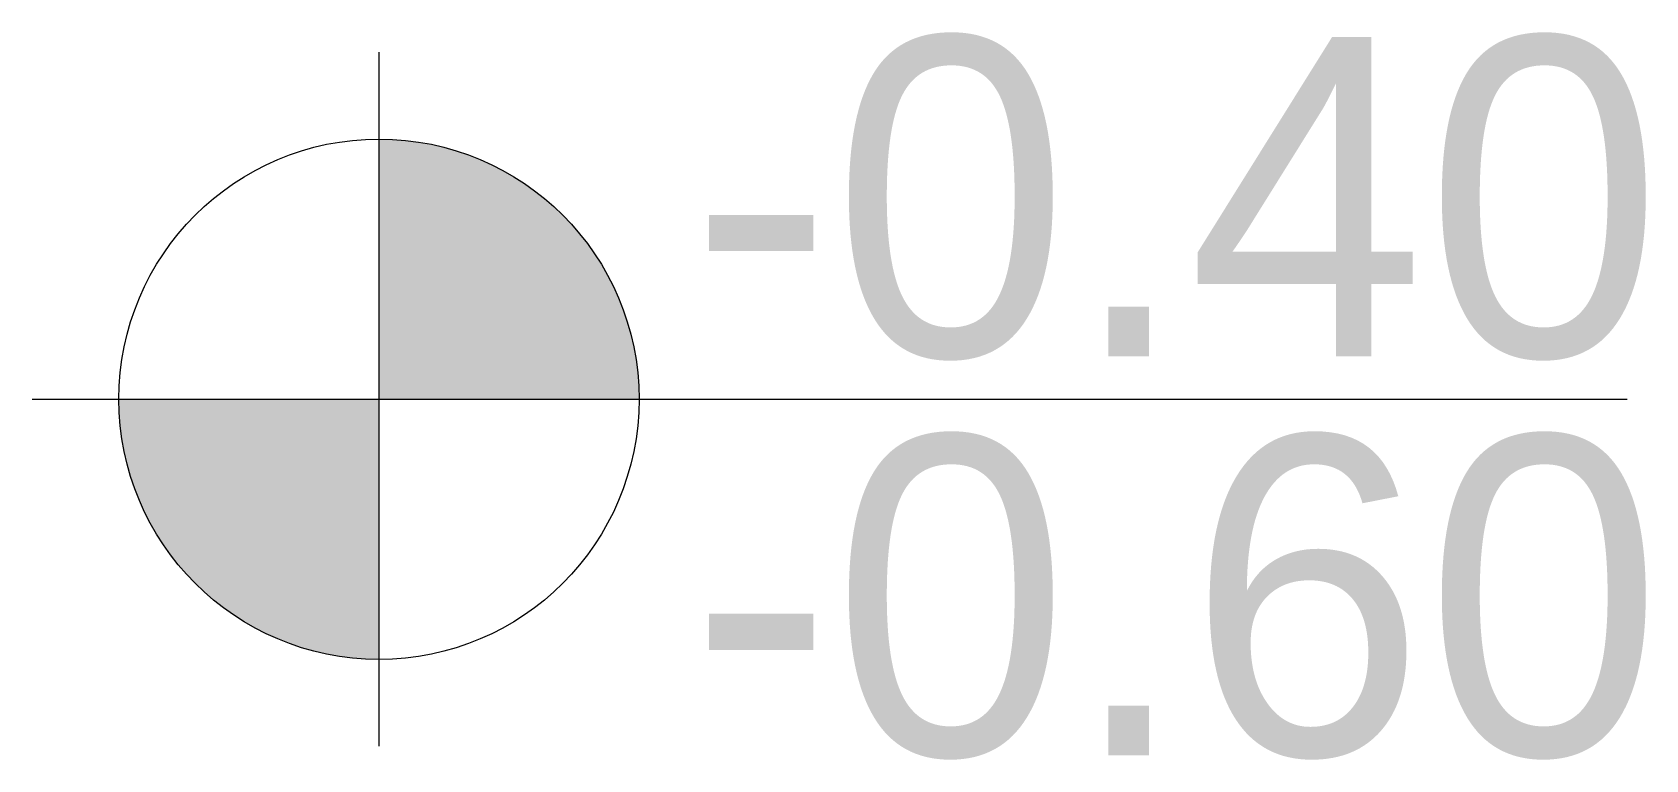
# Model space of a CAD drawing. Header units: millimetres. Extents: x 1265 to 1305.4, y 1657 to 1675.2.
import ezdxf
from ezdxf.enums import TextEntityAlignment as Align

# ---------------------------------------------------------------- set-up
doc = ezdxf.new("R2010")
doc.units = ezdxf.units.MM
doc.layers.add('KOT CIZGISI (BEYKENT)', color=7, linetype='Continuous', lineweight=20)
doc.layers.add('KOT YAZI (BEYKENT)', color=7, linetype='Continuous', lineweight=20)
doc.styles.add('YAZI (BEYKENT)', font='bahnschrift.ttf')

msp = doc.modelspace()

# ---------------------------------------------------------------- hatches: boundary and pattern name
at = {"layer": 'KOT CIZGISI (BEYKENT)', "true_color": 0x000000}
h = msp.add_hatch(color=18, dxfattribs=at)
h.dxf.hatch_style = 1
h.paths.add_polyline_path([(1273.65, 1672.564), (1273.65, 1666.043), (1280.172, 1666.043, 0.414214)])
h = msp.add_hatch(color=18, dxfattribs=at)
h.dxf.hatch_style = 1
h.paths.add_polyline_path([(1273.65, 1666.043), (1267.129, 1666.043, 0.414214), (1273.65, 1659.521)])

# ---------------------------------------------------------------- linework, layer by layer
at = {"layer": 'KOT CIZGISI (BEYKENT)'}
for p, q in [((1273.65, 1674.738), (1273.65, 1657.347)), ((1264.955, 1666.043), (1304.955, 1666.043))]:
    msp.add_line(p, q, dxfattribs=at)
msp.add_circle((1273.65, 1666.043), 6.522, dxfattribs=at)

# ---------------------------------------------------------------- texts
at = {"layer": 'KOT YAZI (BEYKENT)', "style": 'YAZI (BEYKENT)'}
for s, p in [('-0.40', (1281.455, 1664.721)), ('-0.60', (1281.455, 1654.721))]:
    msp.add_text(s, height=8, dxfattribs=at).set_placement(p, align=Align.BOTTOM_LEFT)

doc.saveas('drawing.dxf')
